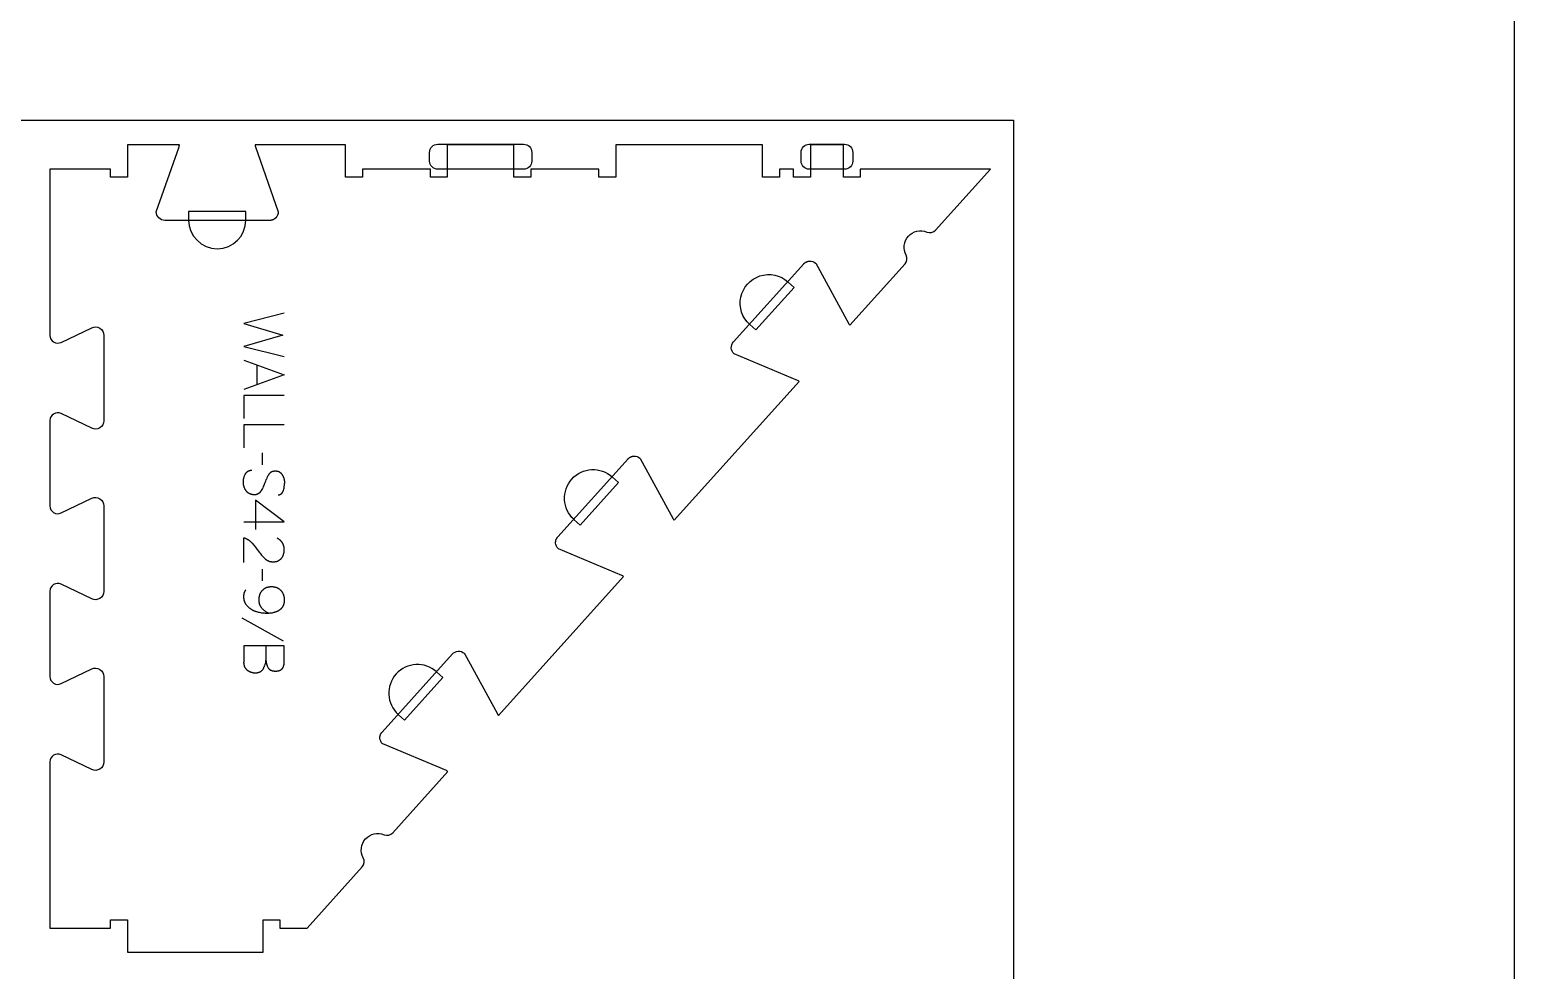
# Model space of a CAD drawing. Extents: x 5216 to 8399, y -19593 to -11999.
# Drawn here: x 7297 to 8399, y -14655 to -13956 of the extents above; entities that cross this region are included whole.
import ezdxf

# ---------------------------------------------------------------- set-up
doc = ezdxf.new("R2010")
doc.units = 0
for name, color, linetype in [('0_SHEET_SPRUCEPLY_2440X122', 1, 'CONTINUOUS'), ('1_ANYTOOL_1MMDEEP_LABELS_S', 2, 'CONTINUOUS'), ('4_ANYTOOL_CUTTHROUGH_OUTSI', 5, 'CONTINUOUS'), ('5_ANYTOOL_HALF_MILL_9MM_IN', 3, 'CONTINUOUS'), ('DONOTCUT', 18, 'CONTINUOUS')]:
    doc.layers.add(name, color=color, linetype=linetype)

msp = doc.modelspace()

# ---------------------------------------------------------------- linework, layer by layer
at = {"layer": '0_SHEET_SPRUCEPLY_2440X122'}
msp.add_lwpolyline([(8027.3, -14023.3), (8027.3, -15243.3), (5587.3, -15243.3), (5587.3, -14023.3)], close=True, dxfattribs=at)
at = {"layer": '1_ANYTOOL_1MMDEEP_LABELS_S'}
for points in [[(7485.8, -14166.8), (7455.8, -14174.5), (7484.9, -14183), (7455.8, -14191.5), (7485.8, -14199)], [(7455.8, -14201.5), (7485.8, -14212.4), (7455.8, -14223.5)], [(7465.4, -14205), (7465.4, -14219.9)], [(7485.8, -14227.8), (7455.8, -14227.8), (7455.8, -14244.9)], [(7485.8, -14249.6), (7455.8, -14249.6), (7455.8, -14266.7)], [(7469.7, -14279.3), (7469.6, -14270.5)], [(7481.3, -14301.6), (7481.4, -14301.6), (7481.5, -14301.6), (7481.6, -14301.6), (7481.7, -14301.5), (7481.8, -14301.5), (7481.9, -14301.5), (7482, -14301.5), (7482.1, -14301.5), (7482.2, -14301.5), (7482.2, -14301.5), (7482.3, -14301.5), (7482.4, -14301.4), (7482.5, -14301.4), (7482.6, -14301.4), (7482.6, -14301.4), (7482.7, -14301.3), (7482.8, -14301.3), (7482.9, -14301.3), (7482.9, -14301.2), (7483, -14301.2), (7483.1, -14301.2), (7483.2, -14301.1), (7483.2, -14301.1), (7483.3, -14301.1), (7483.4, -14301), (7483.4, -14301), (7483.5, -14300.9), (7483.6, -14300.9), (7483.6, -14300.8), (7483.7, -14300.8), (7483.8, -14300.8), (7483.8, -14300.7), (7483.9, -14300.6), (7484, -14300.6), (7484, -14300.5), (7484.1, -14300.5), (7484.1, -14300.4), (7484.2, -14300.4), (7484.2, -14300.3), (7484.3, -14300.2), (7484.3, -14300.2), (7484.4, -14300.1), (7484.4, -14300), (7484.5, -14299.9), (7484.5, -14299.9), (7484.6, -14299.8), (7484.6, -14299.7), (7484.7, -14299.6), (7484.7, -14299.6), (7484.8, -14299.5), (7484.8, -14299.4), (7484.9, -14299.2), (7485, -14299.1), (7485, -14298.9), (7485.1, -14298.7), (7485.2, -14298.5), (7485.2, -14298.3), (7485.5, -14297.5), (7485.7, -14296.7), (7485.8, -14295.9), (7485.9, -14295.1), (7486, -14294.7), (7486, -14294.4), (7486.1, -14294), (7486.1, -14293.6), (7486.1, -14293.3), (7486.2, -14292.9), (7486.2, -14292.5), (7486.2, -14292.2), (7486.2, -14292), (7486.2, -14291.8), (7486.2, -14291.6), (7486.2, -14291.4), (7486.1, -14291.2), (7486.1, -14291), (7486.1, -14290.8), (7486.1, -14290.7), (7486, -14290.5), (7486, -14290.3), (7486, -14290.1), (7485.9, -14289.9), (7485.9, -14289.7), (7485.8, -14289.6), (7485.8, -14289.4), (7485.7, -14289.2), (7485.7, -14289), (7485.6, -14288.9), (7485.5, -14288.7), (7485.5, -14288.5), (7485.4, -14288.4), (7485.3, -14288.2), (7485.2, -14288), (7485.2, -14287.9), (7485.1, -14287.7), (7485, -14287.5), (7484.9, -14287.4), (7484.8, -14287.2), (7484.7, -14287), (7484.6, -14286.9), (7484.5, -14286.7), (7484.4, -14286.6), (7484.2, -14286.4), (7484.1, -14286.3), (7484, -14286.1), (7483.9, -14286), (7483.8, -14285.9), (7483.6, -14285.7), (7483.5, -14285.6), (7483.4, -14285.5), (7483.2, -14285.4), (7483.1, -14285.3), (7482.9, -14285.2), (7482.8, -14285.1), (7482.6, -14285), (7482.5, -14284.9), (7482.3, -14284.8), (7482.1, -14284.7), (7482, -14284.6), (7481.8, -14284.6), (7481.6, -14284.5), (7481.5, -14284.4), (7481.3, -14284.4), (7481.1, -14284.3), (7480.9, -14284.3), (7480.7, -14284.2), (7480.6, -14284.2), (7480.4, -14284.2), (7480.2, -14284.1), (7480, -14284.1), (7479.8, -14284.1), (7479.6, -14284.1), (7479.4, -14284.1), (7479.2, -14284.1), (7478.9, -14284.1), (7478.7, -14284.1), (7478.5, -14284.1), (7478.3, -14284.1), (7478.1, -14284.2), (7477.9, -14284.2), (7477.7, -14284.2), (7477.5, -14284.3), (7477.3, -14284.3), (7477.2, -14284.4), (7477, -14284.4), (7476.8, -14284.5), (7476.7, -14284.5), (7476.6, -14284.6), (7476.6, -14284.6), (7476.5, -14284.6), (7476.4, -14284.7), (7476.3, -14284.7), (7476.2, -14284.7), (7476.2, -14284.8), (7476.1, -14284.8), (7476, -14284.9), (7475.9, -14284.9), (7475.8, -14285), (7475.8, -14285), (7475.7, -14285.1), (7475.6, -14285.1), (7475.6, -14285.2), (7475.5, -14285.2), (7475.4, -14285.3), (7475.3, -14285.4), (7475.3, -14285.4), (7475.2, -14285.5), (7475.1, -14285.5), (7475.1, -14285.6), (7475, -14285.7), (7474.9, -14285.8), (7474.8, -14286), (7474.6, -14286.1), (7474.5, -14286.2), (7474.4, -14286.4), (7474.3, -14286.6), (7474.2, -14286.7), (7474.1, -14286.9), (7473.7, -14287.6), (7473.3, -14288.4), (7473, -14289.1), (7472.6, -14289.9), (7472.3, -14290.6), (7471.9, -14291.4), (7471.6, -14292.3), (7471.3, -14293.1), (7471, -14293.9), (7470.6, -14294.7), (7470.3, -14295.5), (7469.9, -14296.3), (7469.6, -14297), (7469.2, -14297.7), (7468.8, -14298.4), (7468.4, -14299.1), (7468.2, -14299.3), (7468.1, -14299.5), (7468, -14299.6), (7468, -14299.7), (7467.9, -14299.8), (7467.8, -14299.8), (7467.8, -14299.9), (7467.7, -14300), (7467.6, -14300), (7467.6, -14300.1), (7467.5, -14300.2), (7467.4, -14300.2), (7467.4, -14300.3), (7467.3, -14300.3), (7467.2, -14300.4), (7467.2, -14300.5), (7467.1, -14300.5), (7467, -14300.6), (7466.9, -14300.6), (7466.9, -14300.7), (7466.8, -14300.7), (7466.7, -14300.8), (7466.6, -14300.8), (7466.5, -14300.9), (7466.5, -14300.9), (7466.4, -14301), (7466.3, -14301), (7466.2, -14301), (7466.1, -14301.1), (7466, -14301.1), (7466, -14301.1), (7465.9, -14301.2), (7465.8, -14301.2), (7465.7, -14301.2), (7465.6, -14301.3), (7465.5, -14301.3), (7465.4, -14301.3), (7465.2, -14301.4), (7465, -14301.4), (7464.8, -14301.5), (7464.6, -14301.5), (7464.4, -14301.5), (7464.2, -14301.5), (7464, -14301.5), (7463.8, -14301.6), (7463.6, -14301.6), (7463.4, -14301.6), (7463.1, -14301.5), (7462.9, -14301.5), (7462.7, -14301.5), (7462.5, -14301.5), (7462.2, -14301.4), (7462, -14301.4), (7461.8, -14301.4), (7461.6, -14301.3), (7461.4, -14301.3), (7461.2, -14301.2), (7461, -14301.2), (7460.8, -14301.1), (7460.6, -14301), (7460.4, -14300.9), (7460.2, -14300.9), (7460, -14300.8), (7459.8, -14300.7), (7459.7, -14300.6), (7459.5, -14300.5), (7459.3, -14300.4), (7459.2, -14300.3), (7459, -14300.1), (7458.8, -14300), (7458.7, -14299.9), (7458.5, -14299.8), (7458.4, -14299.6), (7458.2, -14299.5), (7458.1, -14299.3), (7458, -14299.2), (7457.8, -14299), (7457.7, -14298.9), (7457.6, -14298.7), (7457.5, -14298.5), (7457.4, -14298.4), (7457.1, -14298), (7456.9, -14297.6), (7456.7, -14297.3), (7456.6, -14296.9), (7456.4, -14296.5), (7456.2, -14296.1), (7456.2, -14295.9), (7456.1, -14295.8), (7456, -14295.6), (7456, -14295.4), (7455.9, -14295.2), (7455.9, -14295), (7455.8, -14294.8), (7455.8, -14294.6), (7455.7, -14294.4), (7455.7, -14294.2), (7455.7, -14294), (7455.6, -14293.8), (7455.6, -14293.6), (7455.6, -14293.4), (7455.5, -14293), (7455.5, -14292.6), (7455.5, -14292.2), (7455.5, -14291.7), (7455.5, -14291.3), (7455.5, -14290.9), (7455.6, -14290.5), (7455.6, -14290.1), (7455.7, -14289.8), (7455.8, -14289.4), (7455.9, -14289), (7456, -14288.6), (7456.1, -14288.2), (7456.2, -14287.9), (7456.3, -14287.5), (7456.5, -14287.1), (7456.7, -14286.8), (7456.8, -14286.4), (7457, -14286.1), (7457.1, -14285.9), (7457.2, -14285.8), (7457.3, -14285.6), (7457.5, -14285.5), (7457.6, -14285.3), (7457.7, -14285.2), (7457.8, -14285), (7457.9, -14284.9), (7458, -14284.8), (7458.2, -14284.7), (7458.3, -14284.5), (7458.4, -14284.4), (7458.5, -14284.4), (7458.6, -14284.3), (7458.6, -14284.3), (7458.7, -14284.2), (7458.8, -14284.2), (7458.9, -14284.1), (7458.9, -14284.1), (7459, -14284), (7459.1, -14284), (7459.1, -14284), (7459.2, -14283.9), (7459.3, -14283.9), (7459.4, -14283.8), (7459.5, -14283.8), (7459.5, -14283.8), (7459.6, -14283.7), (7459.7, -14283.7), (7459.8, -14283.7), (7459.8, -14283.7), (7459.9, -14283.6), (7460.1, -14283.6), (7460.3, -14283.5), (7460.4, -14283.5), (7460.6, -14283.5), (7460.8, -14283.4), (7461, -14283.4), (7461.1, -14283.4), (7461.3, -14283.4), (7461.5, -14283.4), (7461.7, -14283.4)], [(7455.8, -14321.6), (7485.9, -14321.6), (7464.5, -14305.6)], [(7464.5, -14305.6), (7464.5, -14327.4)], [(7455.9, -14351.8), (7455.9, -14333.5), (7456.4, -14333.6), (7456.6, -14333.7), (7456.8, -14333.8), (7457, -14333.9), (7457.3, -14334), (7457.5, -14334.1), (7457.7, -14334.2), (7457.9, -14334.3), (7458.1, -14334.4), (7458.3, -14334.5), (7458.5, -14334.6), (7458.7, -14334.7), (7458.9, -14334.8), (7459.1, -14334.9), (7459.3, -14335.1), (7459.5, -14335.2), (7459.7, -14335.3), (7459.9, -14335.5), (7460.1, -14335.6), (7460.2, -14335.7), (7460.4, -14335.9), (7460.6, -14336), (7460.8, -14336.2), (7460.9, -14336.4), (7461.1, -14336.5), (7461.3, -14336.7), (7461.4, -14336.8), (7461.6, -14337), (7461.8, -14337.2), (7462.1, -14337.5), (7463.3, -14339), (7464.5, -14340.5), (7465.6, -14342), (7466.8, -14343.5), (7467.3, -14344.3), (7467.9, -14345), (7468.5, -14345.7), (7469.1, -14346.4), (7469.7, -14347.1), (7470.3, -14347.7), (7470.9, -14348.4), (7471.5, -14349), (7471.6, -14349.1), (7471.8, -14349.3), (7472, -14349.4), (7472.1, -14349.5), (7472.3, -14349.6), (7472.5, -14349.8), (7472.6, -14349.9), (7472.8, -14350), (7473, -14350.1), (7473.1, -14350.2), (7473.3, -14350.3), (7473.5, -14350.4), (7473.7, -14350.5), (7473.9, -14350.6), (7474.1, -14350.7), (7474.3, -14350.7), (7474.4, -14350.8), (7474.6, -14350.9), (7474.8, -14350.9), (7475, -14351), (7475.2, -14351), (7475.4, -14351.1), (7475.7, -14351.1), (7475.9, -14351.2), (7476.1, -14351.2), (7476.3, -14351.2), (7476.5, -14351.3), (7476.7, -14351.3), (7476.9, -14351.3), (7477.2, -14351.3), (7477.4, -14351.3), (7477.6, -14351.3), (7477.9, -14351.3), (7478.1, -14351.3), (7478.3, -14351.3), (7478.6, -14351.3), (7478.8, -14351.3), (7479.1, -14351.2), (7479.3, -14351.2), (7479.5, -14351.2), (7479.7, -14351.1), (7479.9, -14351.1), (7480.2, -14351), (7480.4, -14351), (7480.6, -14350.9), (7480.8, -14350.8), (7481, -14350.8), (7481.2, -14350.7), (7481.3, -14350.6), (7481.5, -14350.5), (7481.7, -14350.4), (7481.9, -14350.3), (7482.1, -14350.2), (7482.2, -14350.1), (7482.4, -14350), (7482.6, -14349.9), (7482.7, -14349.8), (7482.9, -14349.7), (7483, -14349.5), (7483.2, -14349.4), (7483.3, -14349.3), (7483.5, -14349.1), (7483.6, -14349), (7483.7, -14348.8), (7483.9, -14348.6), (7484, -14348.5), (7484.1, -14348.3), (7484.2, -14348.1), (7484.3, -14348), (7484.5, -14347.8), (7484.6, -14347.6), (7484.7, -14347.5), (7484.8, -14347.3), (7484.8, -14347.1), (7484.9, -14346.9), (7485, -14346.7), (7485.1, -14346.5), (7485.2, -14346.3), (7485.2, -14346.1), (7485.3, -14345.9), (7485.4, -14345.7), (7485.4, -14345.5), (7485.5, -14345.3), (7485.5, -14345.1), (7485.6, -14344.9), (7485.6, -14344.7), (7485.7, -14344.5), (7485.7, -14344.3), (7485.7, -14344), (7485.8, -14343.8), (7485.8, -14343.6), (7485.8, -14343.4), (7485.8, -14343.1), (7485.8, -14342.9), (7485.8, -14342.4), (7485.8, -14342), (7485.8, -14341.7), (7485.8, -14341.3), (7485.8, -14341), (7485.7, -14340.6), (7485.7, -14340.3), (7485.6, -14340), (7485.5, -14339.7), (7485.4, -14339.4), (7485.4, -14339.2), (7485.3, -14339), (7485.3, -14338.9), (7485.2, -14338.7), (7485.2, -14338.6), (7485.1, -14338.4), (7485.1, -14338.3), (7485, -14338.2), (7484.9, -14338), (7484.9, -14337.9), (7484.8, -14337.7), (7484.7, -14337.6), (7484.6, -14337.5), (7484.6, -14337.3), (7484.5, -14337.2), (7484.4, -14337.1), (7484.3, -14336.9), (7484.2, -14336.8), (7484.1, -14336.7), (7484, -14336.6), (7483.9, -14336.4), (7483.8, -14336.3), (7483.7, -14336.2), (7483.6, -14336.1), (7483.5, -14336), (7483.4, -14335.9), (7483.3, -14335.7), (7483.2, -14335.6), (7483.1, -14335.5), (7483, -14335.4), (7482.8, -14335.3), (7482.7, -14335.2), (7482.5, -14335), (7482.2, -14334.8), (7481.9, -14334.6), (7481.7, -14334.4), (7481.4, -14334.3), (7481.1, -14334.1), (7480.7, -14333.9)], [(7469.7, -14365.5), (7469.6, -14356.7)], [(7476.5, -14369.8), (7476.7, -14369.8), (7477, -14369.8), (7477.2, -14369.8), (7477.5, -14369.8), (7477.8, -14369.9), (7478, -14369.9), (7478.3, -14369.9), (7478.5, -14370), (7478.7, -14370), (7479, -14370.1), (7479.2, -14370.1), (7479.4, -14370.2), (7479.7, -14370.3), (7479.9, -14370.3), (7480.1, -14370.4), (7480.3, -14370.5), (7480.5, -14370.6), (7480.8, -14370.7), (7481, -14370.8), (7481.2, -14370.9), (7481.4, -14371), (7481.6, -14371.1), (7481.7, -14371.2), (7481.9, -14371.4), (7482.1, -14371.5), (7482.3, -14371.6), (7482.5, -14371.8), (7482.7, -14371.9), (7482.8, -14372.1), (7483, -14372.2), (7483.2, -14372.4), (7483.3, -14372.6), (7483.5, -14372.7), (7483.6, -14372.9), (7483.8, -14373.1), (7483.9, -14373.3), (7484, -14373.5), (7484.2, -14373.7), (7484.3, -14373.8), (7484.4, -14374), (7484.5, -14374.2), (7484.6, -14374.4), (7484.7, -14374.6), (7484.9, -14374.8), (7484.9, -14375.1), (7485, -14375.3), (7485.1, -14375.5), (7485.2, -14375.7), (7485.3, -14375.9), (7485.4, -14376.1), (7485.4, -14376.4), (7485.5, -14376.6), (7485.5, -14376.8), (7485.6, -14377.1), (7485.6, -14377.3), (7485.7, -14377.5), (7485.7, -14377.8), (7485.8, -14378), (7485.8, -14378.3), (7485.8, -14378.5), (7485.8, -14378.8), (7485.8, -14379), (7485.8, -14379.3), (7485.8, -14379.6), (7485.8, -14379.9), (7485.8, -14380.2), (7485.8, -14380.6), (7485.8, -14380.9), (7485.7, -14381.2), (7485.7, -14381.5), (7485.7, -14381.8), (7485.6, -14382.1), (7485.5, -14382.4), (7485.5, -14382.7), (7485.4, -14383), (7485.3, -14383.2), (7485.2, -14383.5), (7485.1, -14383.8), (7485, -14384), (7484.9, -14384.3), (7484.8, -14384.4), (7484.8, -14384.5), (7484.7, -14384.6), (7484.6, -14384.7), (7484.6, -14384.9), (7484.5, -14385), (7484.4, -14385.1), (7484.3, -14385.2), (7484.3, -14385.3), (7484.2, -14385.4), (7484.1, -14385.5), (7484, -14385.6), (7483.9, -14385.7), (7483.9, -14385.8), (7483.8, -14385.9), (7483.7, -14386), (7483.6, -14386.1), (7483.5, -14386.2), (7483.4, -14386.3), (7483.3, -14386.4), (7483.2, -14386.5), (7483.1, -14386.6), (7483, -14386.7), (7482.9, -14386.8), (7482.7, -14386.9), (7482.5, -14387.1), (7482.2, -14387.2), (7482, -14387.4), (7481.8, -14387.5), (7481.5, -14387.7), (7481.3, -14387.8), (7481, -14387.9), (7480.8, -14388.1), (7480.5, -14388.2), (7480.3, -14388.3), (7480, -14388.4), (7479.8, -14388.5), (7479.5, -14388.6), (7479.2, -14388.7), (7479, -14388.8), (7478.7, -14388.9), (7478.4, -14389), (7478.2, -14389.1), (7477.9, -14389.1), (7477.4, -14389.3), (7476.8, -14389.4), (7476.2, -14389.5), (7475.7, -14389.6), (7475.1, -14389.6), (7474.5, -14389.7), (7473.9, -14389.7), (7473.3, -14389.7), (7472.6, -14389.7), (7472, -14389.7), (7471.3, -14389.6), (7470.6, -14389.6), (7469.8, -14389.5), (7469.2, -14389.4), (7468.6, -14389.3), (7467.4, -14389.1), (7466.8, -14389), (7466.2, -14388.8), (7465.6, -14388.6), (7465, -14388.4), (7464.7, -14388.3), (7464.4, -14388.2), (7464.1, -14388.1), (7463.9, -14388), (7463.6, -14387.9), (7463.3, -14387.8), (7463.1, -14387.6), (7462.8, -14387.5), (7462.5, -14387.4), (7462.3, -14387.2), (7462, -14387.1), (7461.8, -14386.9), (7461.5, -14386.8), (7461.3, -14386.6), (7461, -14386.4), (7460.8, -14386.3), (7460.5, -14386.1), (7460.3, -14385.9), (7460.1, -14385.7), (7459.8, -14385.5), (7459.6, -14385.3), (7459.4, -14385.1), (7459.2, -14384.9), (7459, -14384.7), (7458.8, -14384.5), (7458.6, -14384.3), (7458.4, -14384.1), (7458.2, -14383.9), (7458, -14383.7), (7457.8, -14383.4), (7457.7, -14383.2), (7457.5, -14383), (7457.4, -14382.7), (7457.2, -14382.5), (7457.1, -14382.3), (7457, -14382), (7456.8, -14381.8), (7456.7, -14381.5), (7456.6, -14381.3), (7456.5, -14381), (7456.4, -14380.8), (7456.3, -14380.5), (7456.3, -14380.2), (7456.2, -14380), (7456.1, -14379.7), (7456.1, -14379.4), (7456, -14379.2), (7456, -14378.9), (7455.9, -14378.6), (7455.9, -14378.3), (7455.9, -14378), (7455.9, -14377.7), (7455.8, -14377.4), (7455.8, -14377.1), (7455.8, -14376.8), (7455.9, -14376.4), (7455.9, -14376.3), (7455.9, -14376.1), (7455.9, -14375.9), (7455.9, -14375.8), (7456, -14375.6), (7456, -14375.4), (7456, -14375.3), (7456, -14375.1), (7456.1, -14374.9), (7456.1, -14374.8), (7456.2, -14374.6), (7456.2, -14374.5), (7456.3, -14374.3), (7456.3, -14374.2), (7456.4, -14374), (7456.4, -14373.9), (7456.5, -14373.7), (7456.5, -14373.6), (7456.6, -14373.4), (7456.7, -14373.3), (7456.8, -14373.1), (7456.8, -14373), (7456.9, -14372.8), (7457, -14372.7), (7457.1, -14372.6), (7457.2, -14372.4), (7457.2, -14372.3), (7457.3, -14372.2)], [(7474.7, -14389.7), (7474.3, -14389.5), (7474, -14389.4), (7473.7, -14389.2), (7473.3, -14389.1), (7473, -14388.9), (7472.6, -14388.7), (7472.3, -14388.5), (7472, -14388.2), (7471.7, -14388), (7471.4, -14387.8), (7471, -14387.5), (7470.7, -14387.3), (7470.4, -14387), (7470.1, -14386.7), (7469.8, -14386.4), (7469.5, -14386.1), (7469.4, -14385.9), (7469.2, -14385.8), (7469.1, -14385.6), (7469, -14385.4), (7468.9, -14385.3), (7468.7, -14385.1), (7468.6, -14384.9), (7468.5, -14384.7), (7468.4, -14384.5), (7468.3, -14384.4), (7468.2, -14384.2), (7468.1, -14384), (7468, -14383.8), (7467.9, -14383.6), (7467.9, -14383.4), (7467.8, -14383.2), (7467.7, -14383), (7467.6, -14382.8), (7467.6, -14382.6), (7467.5, -14382.4), (7467.5, -14382.1), (7467.4, -14381.9), (7467.4, -14381.7), (7467.3, -14381.5), (7467.3, -14381.2), (7467.3, -14381), (7467.3, -14380.8), (7467.2, -14380.5), (7467.2, -14380.3), (7467.2, -14380.1), (7467.2, -14379.8), (7467.2, -14379.6), (7467.2, -14379.3), (7467.2, -14379), (7467.2, -14378.8), (7467.2, -14378.5), (7467.3, -14378.3), (7467.3, -14378), (7467.3, -14377.8), (7467.3, -14377.5), (7467.4, -14377.3), (7467.4, -14377), (7467.5, -14376.8), (7467.5, -14376.6), (7467.6, -14376.3), (7467.7, -14376.1), (7467.7, -14375.9), (7467.8, -14375.7), (7467.9, -14375.5), (7468, -14375.2), (7468, -14375), (7468.1, -14374.8), (7468.2, -14374.6), (7468.3, -14374.4), (7468.4, -14374.2), (7468.6, -14374), (7468.7, -14373.8), (7468.8, -14373.6), (7468.9, -14373.4), (7469, -14373.3), (7469.2, -14373.1), (7469.3, -14372.9), (7469.5, -14372.7), (7469.6, -14372.5), (7469.8, -14372.4), (7469.9, -14372.2), (7470.1, -14372.1), (7470.3, -14371.9), (7470.4, -14371.8), (7470.6, -14371.6), (7470.8, -14371.5), (7471, -14371.3), (7471.1, -14371.2), (7471.3, -14371.1), (7471.5, -14371), (7471.7, -14370.9), (7471.9, -14370.8), (7472.1, -14370.7), (7472.3, -14370.6), (7472.5, -14370.5), (7472.8, -14370.4), (7473, -14370.3), (7473.2, -14370.3), (7473.4, -14370.2), (7473.7, -14370.1), (7473.9, -14370.1), (7474.1, -14370), (7474.4, -14370), (7474.6, -14369.9), (7474.9, -14369.9), (7475.1, -14369.9), (7475.4, -14369.8), (7475.6, -14369.8), (7475.9, -14369.8), (7476.2, -14369.8), (7476.5, -14369.8)], [(7485.4, -14410.3), (7454.6, -14393.1)], [(7485.8, -14413.7), (7455.8, -14413.7), (7455.8, -14423.4), (7455.8, -14425.9), (7455.7, -14426.2), (7455.7, -14426.4), (7455.8, -14426.6), (7455.8, -14426.8), (7455.8, -14427.1), (7455.8, -14427.3), (7455.8, -14427.5), (7455.9, -14427.7), (7455.9, -14427.9), (7456, -14428.1), (7456, -14428.3), (7456.1, -14428.5), (7456.1, -14428.7), (7456.2, -14428.9), (7456.3, -14429), (7456.3, -14429.2), (7456.4, -14429.4), (7456.5, -14429.6), (7456.6, -14429.8), (7456.7, -14429.9), (7456.8, -14430.1), (7456.9, -14430.2), (7457, -14430.4), (7457.2, -14430.6), (7457.3, -14430.7), (7457.4, -14430.9), (7457.6, -14431), (7457.7, -14431.2), (7457.9, -14431.3), (7458, -14431.4), (7458.2, -14431.6), (7458.3, -14431.7), (7458.5, -14431.8), (7458.7, -14432), (7458.9, -14432.1), (7459, -14432.2), (7459.2, -14432.3), (7459.4, -14432.4), (7459.6, -14432.5), (7459.7, -14432.6), (7459.9, -14432.7), (7460.1, -14432.8), (7460.3, -14432.9), (7460.5, -14433), (7460.7, -14433.1), (7460.8, -14433.1), (7461, -14433.2), (7461.2, -14433.3), (7461.4, -14433.3), (7461.6, -14433.4), (7461.8, -14433.4), (7462, -14433.5), (7462.2, -14433.5), (7462.4, -14433.6), (7462.6, -14433.6), (7462.8, -14433.7), (7463, -14433.7), (7463.2, -14433.7), (7463.4, -14433.7), (7463.6, -14433.8), (7463.8, -14433.8), (7464, -14433.8), (7464.2, -14433.8), (7464.4, -14433.8), (7464.6, -14433.8), (7464.9, -14433.8), (7465.1, -14433.8), (7465.3, -14433.7), (7465.6, -14433.7), (7465.8, -14433.7), (7466, -14433.6), (7466.3, -14433.6), (7466.5, -14433.6), (7466.7, -14433.5), (7466.9, -14433.4), (7467.1, -14433.4), (7467.3, -14433.3), (7467.5, -14433.2), (7467.7, -14433.1), (7467.9, -14433.1), (7468, -14433), (7468, -14433), (7468.1, -14432.9), (7468.2, -14432.9), (7468.3, -14432.8), (7468.4, -14432.8), (7468.5, -14432.7), (7468.6, -14432.6), (7468.6, -14432.6), (7468.7, -14432.5), (7468.8, -14432.5), (7468.9, -14432.4), (7469, -14432.3), (7469, -14432.3), (7469.1, -14432.2), (7469.2, -14432.1), (7469.3, -14432.1), (7469.3, -14432), (7469.4, -14431.9), (7469.5, -14431.9), (7469.5, -14431.8), (7469.6, -14431.7), (7469.7, -14431.6), (7469.9, -14431.4), (7470, -14431.2), (7470.1, -14431), (7470.2, -14430.9), (7470.4, -14430.5), (7470.6, -14430.1), (7470.8, -14429.7), (7471, -14429.4), (7471.2, -14429), (7471.3, -14428.6), (7471.5, -14428.2), (7471.6, -14427.8), (7471.8, -14427.3), (7471.9, -14426.9), (7472, -14426.5), (7472.1, -14426.1), (7472.1, -14425.6), (7472.2, -14425.2), (7472.3, -14424.7), (7472.3, -14424.3)], [(7472.2, -14413.7), (7472.3, -14424.3), (7472.3, -14424.7), (7472.4, -14425.1), (7472.4, -14425.5), (7472.5, -14425.8), (7472.5, -14426.2), (7472.6, -14426.6), (7472.7, -14426.9), (7472.8, -14427.3), (7472.9, -14427.7), (7473, -14428), (7473.1, -14428.4), (7473.3, -14428.7), (7473.4, -14429), (7473.5, -14429.4), (7473.7, -14429.7), (7473.9, -14430), (7473.9, -14430.1), (7473.9, -14430.1), (7474, -14430.2), (7474, -14430.3), (7474.1, -14430.4), (7474.1, -14430.4), (7474.2, -14430.5), (7474.2, -14430.6), (7474.3, -14430.6), (7474.4, -14430.7), (7474.4, -14430.8), (7474.5, -14430.8), (7474.5, -14430.9), (7474.6, -14431), (7474.6, -14431), (7474.7, -14431.1), (7474.8, -14431.1), (7474.8, -14431.2), (7474.9, -14431.3), (7475, -14431.3), (7475, -14431.4), (7475.1, -14431.4), (7475.2, -14431.5), (7475.3, -14431.5), (7475.3, -14431.6), (7475.4, -14431.6), (7475.5, -14431.7), (7475.6, -14431.7), (7475.7, -14431.7), (7475.7, -14431.8), (7475.8, -14431.8), (7475.9, -14431.9), (7476, -14431.9), (7476.1, -14431.9), (7476.3, -14432), (7476.5, -14432.1), (7476.6, -14432.1), (7476.8, -14432.2), (7477, -14432.3), (7477.3, -14432.3), (7477.5, -14432.3), (7477.7, -14432.4), (7477.9, -14432.4), (7478.1, -14432.4), (7478.4, -14432.5), (7478.6, -14432.5), (7478.9, -14432.5), (7479.1, -14432.5), (7479.4, -14432.5), (7479.8, -14432.5), (7480, -14432.5), (7480.2, -14432.5), (7480.3, -14432.5), (7480.5, -14432.4), (7480.7, -14432.4), (7480.9, -14432.4), (7481.1, -14432.4), (7481.2, -14432.3), (7481.4, -14432.3), (7481.6, -14432.3), (7481.7, -14432.2), (7481.9, -14432.2), (7482, -14432.1), (7482.2, -14432.1), (7482.3, -14432), (7482.5, -14432), (7482.6, -14431.9), (7482.8, -14431.8), (7482.9, -14431.8), (7483.1, -14431.7), (7483.2, -14431.6), (7483.3, -14431.6), (7483.4, -14431.5), (7483.6, -14431.4), (7483.7, -14431.3), (7483.8, -14431.2), (7483.9, -14431.1), (7484, -14431), (7484.1, -14430.9), (7484.2, -14430.8), (7484.3, -14430.7), (7484.4, -14430.6), (7484.5, -14430.5), (7484.6, -14430.4), (7484.7, -14430.3), (7484.8, -14430.1), (7484.9, -14430), (7484.9, -14429.9), (7485, -14429.8), (7485.1, -14429.6), (7485.1, -14429.5), (7485.2, -14429.3), (7485.3, -14429.2), (7485.3, -14429), (7485.4, -14428.9), (7485.4, -14428.7), (7485.5, -14428.6), (7485.5, -14428.4), (7485.6, -14428.3), (7485.6, -14428.1), (7485.6, -14427.9), (7485.7, -14427.7), (7485.7, -14427.6), (7485.7, -14427.4), (7485.8, -14427.2), (7485.8, -14427), (7485.8, -14426.8), (7485.8, -14426.6), (7485.8, -14426.2), (7485.8, -14425.8), (7485.8, -14413.7)]]:
    msp.add_lwpolyline(points, dxfattribs=at)
at = {"layer": '4_ANYTOOL_CUTTHROUGH_OUTSI', "color": 5}
msp.add_lwpolyline([(7320.2, -14494.7, 0.551268), (7311.9, -14499.9), (7311.9, -14623.3), (7356.9, -14623.3), (7356.9, -14617.3), (7369.4, -14617.3), (7369.4, -14641.3), (7470.2, -14641.3), (7470.2, -14617.3), (7482.7, -14617.3), (7482.7, -14623.3), (7502.8, -14623.3), (7543.8, -14577.8), (7543.8, -14577.8, 0.317837), (7544.5, -14571.2, -0.707107), (7560, -14554, 0.317837), (7566.5, -14552.6), (7607.4, -14507.1, 0.061485), (7606.2, -14506.4), (7559, -14486.6), (7559, -14486.6), (7558.9, -14486.6), (7558.9, -14486.6, -0.198912), (7556.9, -14482.3), (7556.9, -14482.1), (7556.9, -14482), (7556.9, -14481.8), (7556.9, -14481.7), (7556.9, -14481.5), (7556.9, -14481.4), (7556.9, -14481.2), (7556.9, -14481), (7557, -14480.9), (7557, -14480.7), (7557, -14480.6), (7557.1, -14480.4), (7557.1, -14480.3), (7557.1, -14480.1), (7557.2, -14480), (7557.2, -14479.8), (7557.3, -14479.7), (7557.3, -14479.6), (7557.4, -14479.4), (7557.5, -14479.3), (7557.5, -14479.1), (7557.6, -14479), (7557.7, -14478.9), (7557.8, -14478.7), (7557.8, -14478.6), (7557.9, -14478.5), (7558, -14478.3), (7558.1, -14478.2), (7558.2, -14478.1), (7558.3, -14478), (7558.4, -14477.9), (7558.5, -14477.8), (7610.7, -14419.8, -0.414214), (7619.5, -14419.3), (7619.5, -14419.4), (7619.6, -14419.4), (7644.1, -14464.3), (7644.1, -14464.3, 0.061485), (7645, -14465.4), (7737.8, -14362.3, 0.061485), (7736.6, -14361.5), (7689.4, -14341.8), (7689.4, -14341.8), (7689.4, -14341.7), (7689.4, -14341.7, -0.198912), (7687.3, -14337.4), (7687.3, -14337.3), (7687.3, -14337.1), (7687.3, -14337), (7687.3, -14336.8), (7687.3, -14336.7), (7687.3, -14336.5), (7687.3, -14336.4), (7687.4, -14336.2), (7687.4, -14336.1), (7687.4, -14335.9), (7687.4, -14335.8), (7687.5, -14335.6), (7687.5, -14335.5), (7687.5, -14335.3), (7687.6, -14335.2), (7687.6, -14335), (7687.7, -14334.9), (7687.8, -14334.7), (7687.8, -14334.6), (7687.9, -14334.4), (7687.9, -14334.3), (7688, -14334.2), (7688.1, -14334), (7688.2, -14333.9), (7688.3, -14333.8), (7688.3, -14333.6), (7688.4, -14333.5), (7688.5, -14333.4), (7688.6, -14333.3), (7688.7, -14333.1), (7688.8, -14333), (7688.9, -14332.9), (7741.1, -14274.9), (7741.2, -14274.8), (7741.3, -14274.7), (7741.4, -14274.6), (7741.5, -14274.5), (7741.6, -14274.4), (7741.7, -14274.3), (7741.9, -14274.2), (7742, -14274.1), (7742.1, -14274), (7742.2, -14274), (7742.4, -14273.9), (7742.5, -14273.8), (7742.6, -14273.7), (7742.8, -14273.6), (7742.9, -14273.6), (7743, -14273.5), (7743.2, -14273.4), (7743.3, -14273.4), (7743.5, -14273.3), (7743.6, -14273.2), (7743.8, -14273.2), (7743.9, -14273.2), (7744.1, -14273.1), (7744.2, -14273.1), (7744.4, -14273), (7744.5, -14273), (7744.7, -14273), (7744.8, -14272.9), (7745, -14272.9), (7745.1, -14272.9), (7745.3, -14272.9), (7745.4, -14272.9, -0.198912), (7749.9, -14274.5), (7749.9, -14274.5), (7750, -14274.6), (7774.5, -14319.4), (7774.5, -14319.4, 0.061485), (7775.4, -14320.5), (7868.2, -14217.4, 0.061485), (7867, -14216.7), (7819.8, -14196.9), (7819.8, -14196.9), (7819.8, -14196.9), (7819.8, -14196.9, -0.414214), (7819.3, -14188.1), (7871.5, -14130.1), (7871.6, -14130), (7871.7, -14129.9), (7871.8, -14129.8), (7871.9, -14129.7), (7872, -14129.6), (7872.2, -14129.5), (7872.3, -14129.4), (7872.4, -14129.3), (7872.5, -14129.2), (7872.6, -14129.1), (7872.8, -14129), (7872.9, -14128.9), (7873, -14128.9), (7873.2, -14128.8), (7873.3, -14128.7), (7873.5, -14128.6), (7873.6, -14128.6), (7873.7, -14128.5), (7873.9, -14128.5), (7874, -14128.4), (7874.2, -14128.4), (7874.3, -14128.3), (7874.5, -14128.3), (7874.6, -14128.2), (7874.8, -14128.2), (7874.9, -14128.2), (7875.1, -14128.1), (7875.2, -14128.1), (7875.4, -14128.1), (7875.5, -14128.1), (7875.7, -14128.1), (7875.8, -14128, -0.198912), (7880.3, -14129.6), (7880.4, -14129.7), (7880.4, -14129.7), (7904.9, -14174.6), (7904.9, -14174.6, 0.061485), (7905.8, -14175.7), (7946.7, -14130.2, 0.317837), (7947.5, -14123.7, -0.707107), (7963, -14106.5, 0.317837), (7969.4, -14105), (8010.1, -14059.8), (7913.5, -14059.8), (7913.5, -14065.8), (7901, -14065.8), (7901, -14041.8), (7876.5, -14041.8), (7876.5, -14065.8), (7864, -14065.8), (7864, -14059.8), (7853.5, -14059.8), (7853.5, -14065.8), (7841, -14065.8), (7841, -14041.8), (7731.9, -14041.8), (7731.9, -14065.8), (7719.4, -14065.8), (7719.4, -14059.8), (7668.9, -14059.8), (7668.9, -14065.8), (7656.4, -14065.8), (7656.4, -14041.8), (7606.9, -14041.8), (7606.9, -14065.8), (7594.4, -14065.8), (7594.4, -14059.8), (7543.9, -14059.8), (7543.9, -14065.8), (7531.4, -14065.8), (7531.4, -14041.8), (7464.2, -14041.8), (7464.2, -14041.8, 0.061485), (7464.5, -14043.2), (7481.4, -14091.5), (7481.4, -14091.5), (7481.4, -14091.6), (7481.4, -14091.6, -0.198912), (7479.6, -14096), (7479.4, -14096.1), (7479.3, -14096.2), (7479.2, -14096.3), (7479.1, -14096.4), (7479, -14096.5), (7478.9, -14096.6), (7478.7, -14096.7), (7478.6, -14096.8), (7478.5, -14096.8), (7478.4, -14096.9), (7478.2, -14097), (7478.1, -14097.1), (7478, -14097.2), (7477.8, -14097.2), (7477.7, -14097.3), (7477.5, -14097.3), (7477.4, -14097.4), (7477.2, -14097.5), (7477.1, -14097.5), (7476.9, -14097.6), (7476.8, -14097.6), (7476.6, -14097.6), (7476.5, -14097.7), (7476.3, -14097.7), (7476.2, -14097.7), (7476, -14097.8), (7475.9, -14097.8), (7475.7, -14097.8), (7475.6, -14097.8), (7475.4, -14097.8), (7475.3, -14097.8), (7475.1, -14097.8), (7397.1, -14097.8, -0.414214), (7390.9, -14091.6), (7390.9, -14091.5), (7390.9, -14091.5), (7407.8, -14043.2), (7407.8, -14043.2, 0.061485), (7408, -14041.8), (7369.4, -14041.8), (7369.4, -14065.8), (7356.9, -14065.8), (7356.9, -14059.8), (7311.9, -14059.8), (7311.9, -14183.2), (7311.9, -14183.2, 0.551268), (7320.2, -14188.4), (7343, -14177.5, -0.551268), (7351.9, -14183.2), (7351.9, -14246.6, -0.551268), (7343, -14252.2), (7320.2, -14241.3, 0.551268), (7311.9, -14246.5), (7311.9, -14309.9, 0.551268), (7320.2, -14315.1), (7343, -14304.2, -0.551268), (7351.9, -14309.9), (7351.9, -14373.3, -0.551268), (7343, -14378.9), (7320.2, -14368, 0.551268), (7311.9, -14373.2), (7311.9, -14436.6, 0.551268), (7320.2, -14441.8), (7343, -14430.9, -0.551268), (7351.9, -14436.6), (7351.9, -14500, -0.551268), (7343, -14505.6)], format="xyb", close=True, dxfattribs=at)
at = {"layer": '5_ANYTOOL_HALF_MILL_9MM_IN', "color": 3}
for points in [[(7599.8, -14059.8, -0.414214), (7593.8, -14053.8), (7593.8, -14047.3, -0.414214), (7599.8, -14041.3), (7663.6, -14041.3, -0.414214), (7669.6, -14047.3), (7669.6, -14053.8, -0.414214), (7663.6, -14059.8)], [(7875.6, -14059.8, -0.414214), (7869.6, -14053.8), (7869.6, -14047.3, -0.414214), (7875.6, -14041.3), (7901.9, -14041.3, -0.414214), (7907.9, -14047.3), (7907.9, -14053.8, -0.414214), (7901.9, -14059.8)], [(7414.9, -14097.6, 1), (7457.4, -14097.6), (7457.4, -14097.3), (7457.4, -14091.3), (7414.9, -14091.3), (7414.9, -14097.3), (7414.9, -14097.6)], [(7831.4, -14175.1, -1), (7859.8, -14143.5), (7860, -14143.6), (7864.5, -14147.6), (7836, -14179.2), (7831.6, -14175.2), (7831.4, -14175.1)], [(7701, -14319.9, -1), (7729.4, -14288.3), (7729.6, -14288.5), (7734, -14292.5), (7705.6, -14324.1), (7701.1, -14320.1), (7701, -14319.9)], [(7599, -14433.1, 1), (7570.5, -14464.7), (7570.7, -14464.9), (7575.2, -14468.9), (7603.6, -14437.3), (7599.2, -14433.3), (7599, -14433.1)]]:
    msp.add_lwpolyline(points, format="xyb", close=True, dxfattribs=at)
at = {"layer": 'DONOTCUT'}
msp.add_lwpolyline([(8399, -19592.7), (5215.6, -19592.7), (5215.6, -11999.3), (8399, -11999.3)], close=True, dxfattribs=at)

doc.saveas('drawing.dxf')
